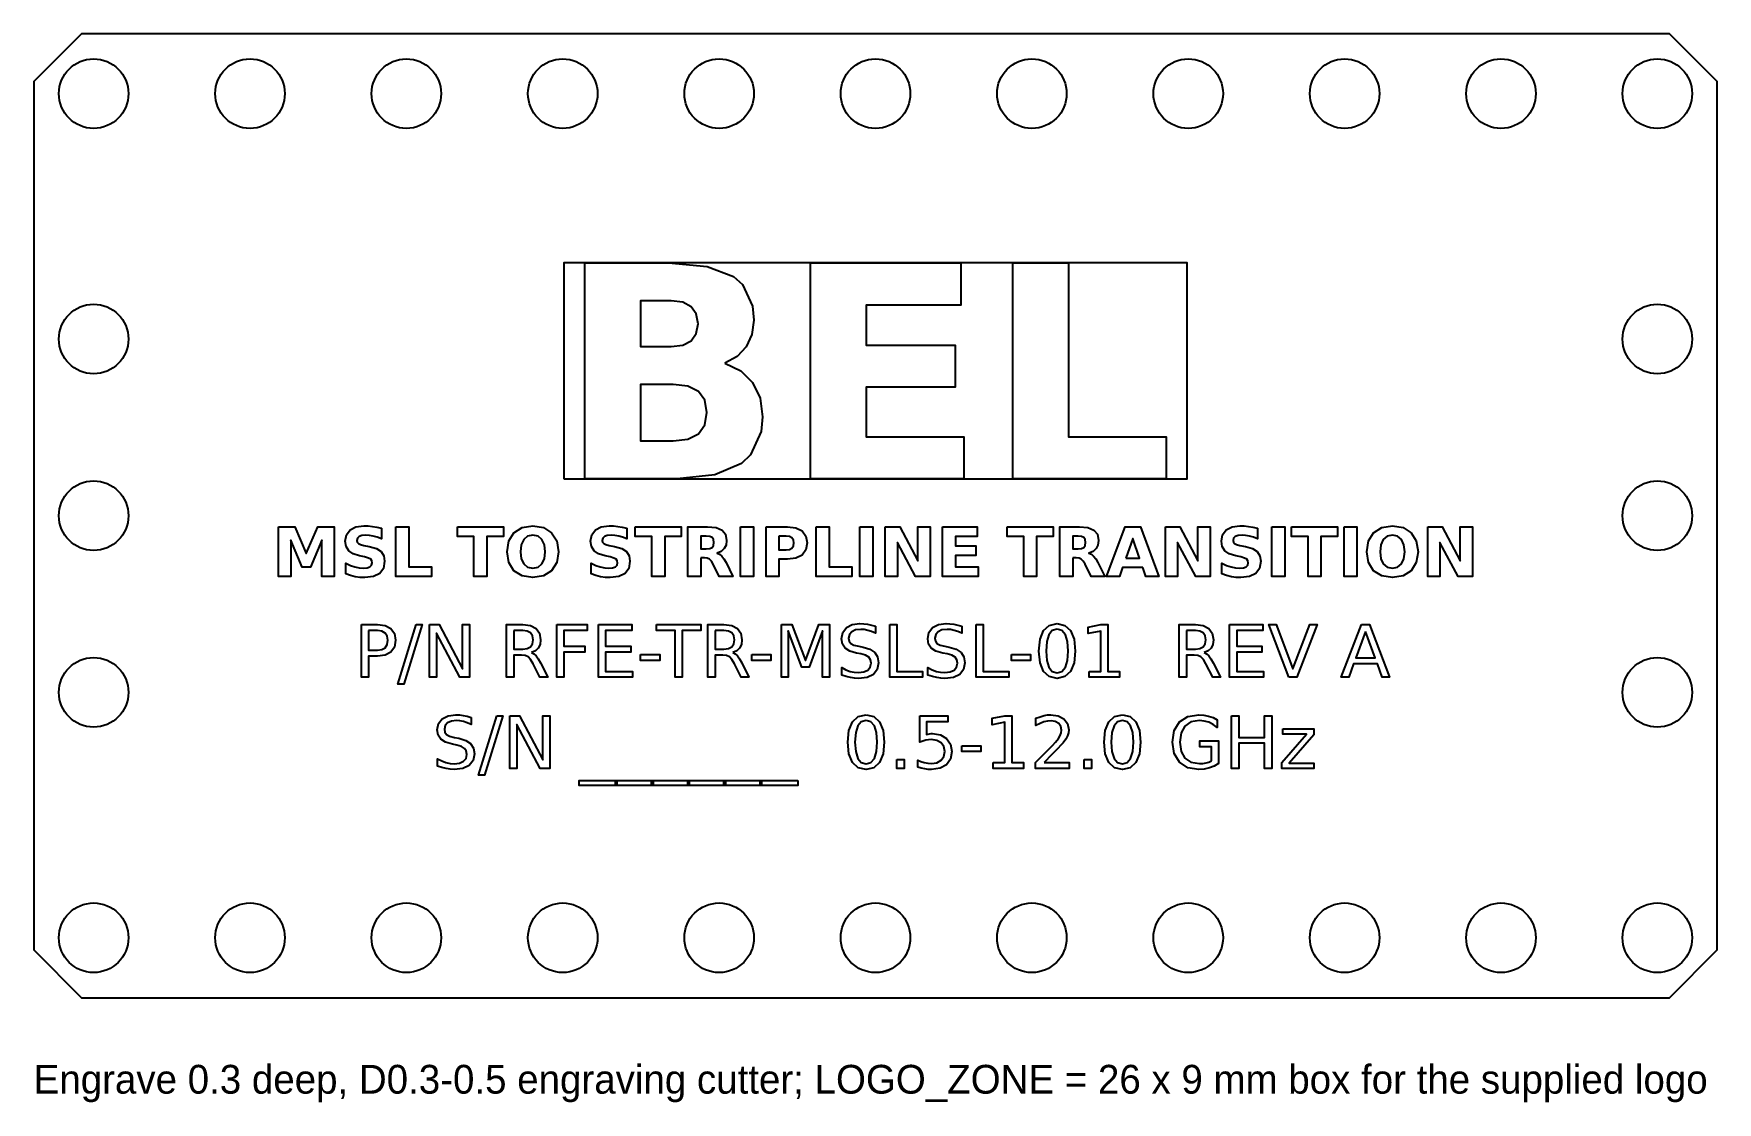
# Model space of a CAD drawing. Header units: millimetres. Extents: x -35.1 to 35.1, y -24.5 to 20.1.
import ezdxf

# ---------------------------------------------------------------- set-up
doc = ezdxf.new("R2010")
doc.units = ezdxf.units.MM
for name, color, linetype in [('ENGRAVE_0p3', 1, 'Continuous'), ('LID_OUTLINE', 7, 'Continuous'), ('LOGO_ZONE', 5, 'Continuous'), ('NOTES', 2, 'Continuous'), ('SCREW_HOLES', 3, 'Continuous')]:
    doc.layers.add(name, color=color, linetype=linetype)

msp = doc.modelspace()

# ---------------------------------------------------------------- linework, layer by layer
at = {"layer": 'ENGRAVE_0p3'}
for points in [[(-6.277, 6.356), (-5.615, 6.047), (-5.122, 5.554), (-4.814, 4.903), (-4.711, 4.121), (-4.766, 3.511), (-5.206, 2.54), (-5.591, 2.178), (-6.7, 1.7), (-8.268, 1.54), (-12.118, 1.54), (-12.118, 10.54), (-8.634, 10.54), (-7.018, 10.398), (-5.919, 9.973), (-5.551, 9.647), (-5.13, 8.739), (-5.078, 8.158), (-5.155, 7.551), (-5.386, 7.041), (-5.762, 6.639), (-6.277, 6.356)], [(-2.709, 10.54), (3.552, 10.54), (3.552, 8.785), (-0.389, 8.785), (-0.389, 7.111), (3.319, 7.111), (3.319, 5.355), (-0.389, 5.355), (-0.389, 3.293), (3.685, 3.293), (3.685, 1.54), (-2.709, 1.54), (-2.709, 10.54)], [(5.724, 10.54), (8.044, 10.54), (8.044, 3.293), (12.118, 3.293), (12.118, 1.54), (5.724, 1.54), (5.724, 10.54)], [(-8.515, 7.055), (-8.032, 7.115), (-7.684, 7.296), (-7.471, 7.594), (-7.4, 8.007), (-7.471, 8.417), (-7.684, 8.715), (-8.032, 8.899), (-8.515, 8.96), (-9.798, 8.96), (-9.798, 7.055), (-8.515, 7.055)], [(-8.436, 3.12), (-7.824, 3.194), (-7.385, 3.415), (-7.12, 3.785), (-7.032, 4.306), (-7.119, 4.819), (-7.381, 5.184), (-7.819, 5.403), (-8.436, 5.477), (-9.798, 5.477), (-9.798, 3.12), (-8.436, 3.12)], [(-24.89, -0.46), (-24.208, -0.46), (-23.734, -1.573), (-23.258, -0.46), (-22.577, -0.46), (-22.577, -2.54), (-23.083, -2.54), (-23.083, -1.019), (-23.563, -2.14), (-23.903, -2.14), (-24.382, -1.019), (-24.382, -2.54), (-24.89, -2.54), (-24.89, -0.46)], [(-20.604, -0.526), (-20.604, -0.966), (-20.773, -0.899), (-20.938, -0.851), (-21.097, -0.821), (-21.246, -0.811), (-21.413, -0.825), (-21.53, -0.864), (-21.599, -0.932), (-21.622, -1.028), (-21.607, -1.103), (-21.56, -1.159), (-21.473, -1.202), (-21.335, -1.239), (-21.107, -1.285), (-20.81, -1.373), (-20.614, -1.497), (-20.504, -1.669), (-20.467, -1.901), (-20.518, -2.201), (-20.671, -2.413), (-20.929, -2.539), (-21.295, -2.581), (-21.493, -2.571), (-21.692, -2.543), (-21.891, -2.496), (-22.09, -2.431), (-22.09, -1.979), (-21.894, -2.071), (-21.705, -2.138), (-21.522, -2.178), (-21.346, -2.192), (-21.191, -2.177), (-21.077, -2.133), (-21.008, -2.062), (-20.984, -1.966), (-21, -1.88), (-21.048, -1.816), (-21.142, -1.765), (-21.3, -1.721), (-21.508, -1.675), (-21.778, -1.588), (-21.965, -1.462), (-22.073, -1.29), (-22.109, -1.068), (-22.058, -0.793), (-21.908, -0.59), (-21.663, -0.464), (-21.331, -0.423), (-21.157, -0.429), (-20.979, -0.448), (-20.794, -0.481), (-20.604, -0.526)], [(-19.996, -0.46), (-19.46, -0.46), (-19.46, -2.135), (-18.519, -2.135), (-18.519, -2.54), (-19.996, -2.54), (-19.996, -0.46)], [(-17.434, -0.46), (-15.517, -0.46), (-15.517, -0.866), (-16.206, -0.866), (-16.206, -2.54), (-16.743, -2.54), (-16.743, -0.866), (-17.434, -0.866), (-17.434, -0.46)], [(-14.289, -0.423), (-13.842, -0.494), (-13.504, -0.71), (-13.29, -1.051), (-13.219, -1.502), (-13.29, -1.952), (-13.504, -2.293), (-13.842, -2.509), (-14.289, -2.581), (-14.736, -2.509), (-15.074, -2.293), (-15.288, -1.952), (-15.359, -1.502), (-15.288, -1.051), (-15.074, -0.71), (-14.736, -0.494), (-14.289, -0.423)], [(-10.373, -0.526), (-10.373, -0.966), (-10.543, -0.899), (-10.708, -0.851), (-10.866, -0.821), (-11.015, -0.811), (-11.183, -0.825), (-11.3, -0.864), (-11.369, -0.932), (-11.392, -1.028), (-11.376, -1.103), (-11.33, -1.159), (-11.242, -1.202), (-11.105, -1.239), (-10.876, -1.285), (-10.58, -1.373), (-10.383, -1.497), (-10.273, -1.669), (-10.237, -1.901), (-10.288, -2.201), (-10.441, -2.413), (-10.699, -2.539), (-11.064, -2.581), (-11.262, -2.571), (-11.461, -2.543), (-11.66, -2.496), (-11.86, -2.431), (-11.86, -1.979), (-11.664, -2.071), (-11.475, -2.138), (-11.292, -2.178), (-11.116, -2.192), (-10.961, -2.177), (-10.847, -2.133), (-10.777, -2.062), (-10.754, -1.966), (-10.77, -1.88), (-10.817, -1.816), (-10.912, -1.765), (-11.07, -1.721), (-11.278, -1.675), (-11.548, -1.588), (-11.734, -1.462), (-11.842, -1.29), (-11.878, -1.068), (-11.828, -0.793), (-11.677, -0.59), (-11.433, -0.464), (-11.101, -0.423), (-10.927, -0.429), (-10.748, -0.448), (-10.564, -0.481), (-10.373, -0.526)], [(-10.014, -0.46), (-8.097, -0.46), (-8.097, -0.866), (-8.787, -0.866), (-8.787, -2.54), (-9.323, -2.54), (-9.323, -0.866), (-10.014, -0.866), (-10.014, -0.46)], [(-7.283, -1.753), (-7.283, -2.54), (-7.82, -2.54), (-7.82, -0.46), (-7.001, -0.46), (-6.645, -0.495), (-6.398, -0.598), (-6.255, -0.776), (-6.207, -1.034), (-6.232, -1.222), (-6.307, -1.373), (-6.431, -1.488), (-6.607, -1.568), (-6.502, -1.609), (-6.41, -1.681), (-6.322, -1.793), (-6.233, -1.949), (-5.942, -2.54), (-6.513, -2.54), (-6.767, -2.023), (-6.844, -1.892), (-6.922, -1.81), (-7.014, -1.767), (-7.132, -1.753), (-7.283, -1.753)], [(-5.623, -0.46), (-5.087, -0.46), (-5.087, -2.54), (-5.623, -2.54), (-5.623, -0.46)], [(-4.561, -0.46), (-3.672, -0.46), (-3.321, -0.504), (-3.062, -0.637), (-2.903, -0.85), (-2.85, -1.138), (-2.903, -1.428), (-3.062, -1.642), (-3.321, -1.774), (-3.672, -1.818), (-4.025, -1.818), (-4.025, -2.54), (-4.561, -2.54), (-4.561, -0.46)], [(-2.47, -0.46), (-1.934, -0.46), (-1.934, -2.135), (-0.993, -2.135), (-0.993, -2.54), (-2.47, -2.54), (-2.47, -0.46)], [(-0.652, -0.46), (-0.116, -0.46), (-0.116, -2.54), (-0.652, -2.54), (-0.652, -0.46)], [(0.409, -0.46), (1.008, -0.46), (1.764, -1.886), (1.764, -0.46), (2.273, -0.46), (2.273, -2.54), (1.674, -2.54), (0.917, -1.114), (0.917, -2.54), (0.409, -2.54), (0.409, -0.46)], [(2.797, -0.46), (4.244, -0.46), (4.244, -0.866), (3.333, -0.866), (3.333, -1.253), (4.19, -1.253), (4.19, -1.658), (3.333, -1.658), (3.333, -2.135), (4.274, -2.135), (4.274, -2.54), (2.797, -2.54), (2.797, -0.46)], [(5.49, -0.46), (7.407, -0.46), (7.407, -0.866), (6.718, -0.866), (6.718, -2.54), (6.181, -2.54), (6.181, -0.866), (5.49, -0.866), (5.49, -0.46)], [(8.221, -1.753), (8.221, -2.54), (7.685, -2.54), (7.685, -0.46), (8.504, -0.46), (8.86, -0.495), (9.106, -0.598), (9.25, -0.776), (9.298, -1.034), (9.273, -1.222), (9.198, -1.373), (9.073, -1.488), (8.898, -1.568), (9.002, -1.609), (9.095, -1.681), (9.183, -1.793), (9.272, -1.949), (9.563, -2.54), (8.992, -2.54), (8.738, -2.023), (8.661, -1.892), (8.582, -1.81), (8.491, -1.767), (8.373, -1.753), (8.221, -1.753)], [(11.144, -2.161), (10.305, -2.161), (10.173, -2.54), (9.633, -2.54), (10.404, -0.46), (11.043, -0.46), (11.814, -2.54), (11.275, -2.54), (11.144, -2.161)], [(12.09, -0.46), (12.688, -0.46), (13.445, -1.886), (13.445, -0.46), (13.954, -0.46), (13.954, -2.54), (13.354, -2.54), (12.598, -1.114), (12.598, -2.54), (12.09, -2.54), (12.09, -0.46)], [(15.924, -0.526), (15.924, -0.966), (15.755, -0.899), (15.59, -0.851), (15.432, -0.821), (15.282, -0.811), (15.115, -0.825), (14.998, -0.864), (14.929, -0.932), (14.906, -1.028), (14.922, -1.103), (14.968, -1.159), (15.055, -1.202), (15.193, -1.239), (15.421, -1.285), (15.718, -1.373), (15.914, -1.497), (16.024, -1.669), (16.061, -1.901), (16.01, -2.201), (15.857, -2.413), (15.599, -2.539), (15.233, -2.581), (15.035, -2.571), (14.837, -2.543), (14.637, -2.496), (14.438, -2.431), (14.438, -1.979), (14.634, -2.071), (14.823, -2.138), (15.006, -2.178), (15.182, -2.192), (15.337, -2.177), (15.451, -2.133), (15.521, -2.062), (15.544, -1.966), (15.528, -1.88), (15.481, -1.816), (15.386, -1.765), (15.228, -1.721), (15.02, -1.675), (14.75, -1.588), (14.564, -1.462), (14.456, -1.29), (14.42, -1.068), (14.47, -0.793), (14.62, -0.59), (14.865, -0.464), (15.197, -0.423), (15.371, -0.429), (15.55, -0.448), (15.734, -0.481), (15.924, -0.526)], [(16.532, -0.46), (17.068, -0.46), (17.068, -2.54), (16.532, -2.54), (16.532, -0.46)], [(17.345, -0.46), (19.262, -0.46), (19.262, -0.866), (18.572, -0.866), (18.572, -2.54), (18.036, -2.54), (18.036, -0.866), (17.345, -0.866), (17.345, -0.46)], [(19.54, -0.46), (20.076, -0.46), (20.076, -2.54), (19.54, -2.54), (19.54, -0.46)], [(21.551, -0.423), (21.998, -0.494), (22.336, -0.71), (22.55, -1.051), (22.621, -1.502), (22.55, -1.952), (22.336, -2.293), (21.998, -2.509), (21.551, -2.581), (21.105, -2.509), (20.766, -2.293), (20.552, -1.952), (20.481, -1.502), (20.552, -1.051), (20.766, -0.71), (21.105, -0.494), (21.551, -0.423)], [(23.026, -0.46), (23.625, -0.46), (24.382, -1.886), (24.382, -0.46), (24.89, -0.46), (24.89, -2.54), (24.291, -2.54), (23.535, -1.114), (23.535, -2.54), (23.026, -2.54), (23.026, -0.46)], [(-14.289, -0.811), (-14.507, -0.857), (-14.669, -0.992), (-14.771, -1.21), (-14.805, -1.502), (-14.771, -1.793), (-14.669, -2.011), (-14.507, -2.147), (-14.289, -2.192), (-14.071, -2.147), (-13.908, -2.011), (-13.806, -1.793), (-13.773, -1.502), (-13.806, -1.21), (-13.908, -0.992), (-14.071, -0.857), (-14.289, -0.811)], [(-7.058, -1.382), (-6.913, -1.367), (-6.816, -1.32), (-6.761, -1.237), (-6.743, -1.114), (-6.761, -0.992), (-6.816, -0.91), (-6.913, -0.864), (-7.058, -0.849), (-7.283, -0.849), (-7.283, -1.382), (-7.058, -1.382)], [(-4.025, -0.849), (-4.025, -1.43), (-3.729, -1.43), (-3.59, -1.411), (-3.488, -1.354), (-3.424, -1.262), (-3.402, -1.138), (-3.424, -1.015), (-3.488, -0.924), (-3.59, -0.868), (-3.729, -0.849), (-4.025, -0.849)], [(8.447, -1.382), (8.591, -1.367), (8.688, -1.32), (8.743, -1.237), (8.762, -1.114), (8.743, -0.992), (8.688, -0.91), (8.591, -0.864), (8.447, -0.849), (8.221, -0.849), (8.221, -1.382), (8.447, -1.382)], [(10.439, -1.775), (11.009, -1.775), (10.724, -0.948), (10.439, -1.775)], [(21.551, -0.811), (21.333, -0.857), (21.171, -0.992), (21.069, -1.21), (21.036, -1.502), (21.069, -1.793), (21.171, -2.011), (21.333, -2.147), (21.551, -2.192), (21.77, -2.147), (21.932, -2.011), (22.034, -1.793), (22.068, -1.502), (22.034, -1.21), (21.932, -0.992), (21.77, -0.857), (21.551, -0.811)], [(-21.436, -4.54), (-20.764, -4.54), (-20.439, -4.582), (-20.205, -4.707), (-20.062, -4.914), (-20.015, -5.197), (-20.062, -5.483), (-20.205, -5.69), (-20.439, -5.814), (-20.764, -5.856), (-21.138, -5.856), (-21.138, -6.74), (-21.436, -6.74), (-21.436, -4.54)], [(-21.138, -4.785), (-21.138, -5.611), (-20.764, -5.611), (-20.58, -5.584), (-20.443, -5.504), (-20.357, -5.373), (-20.329, -5.197), (-20.357, -5.022), (-20.443, -4.892), (-20.58, -4.812), (-20.764, -4.785), (-21.138, -4.785)], [(-19.146, -4.54), (-18.896, -4.54), (-19.662, -7.02), (-19.912, -7.02), (-19.146, -4.54)], [(-18.6, -4.54), (-18.199, -4.54), (-17.223, -6.38), (-17.223, -4.54), (-16.935, -4.54), (-16.935, -6.74), (-17.335, -6.74), (-18.311, -4.9), (-18.311, -6.74), (-18.6, -6.74), (-18.6, -4.54)], [(-14.34, -5.708), (-14.245, -5.759), (-14.153, -5.847), (-14.063, -5.973), (-13.971, -6.139), (-13.669, -6.74), (-13.989, -6.74), (-14.27, -6.176), (-14.378, -5.992), (-14.482, -5.882), (-14.603, -5.828), (-14.761, -5.81), (-15.086, -5.81), (-15.086, -6.74), (-15.383, -6.74), (-15.383, -4.54), (-14.711, -4.54), (-14.382, -4.579), (-14.148, -4.698), (-14.009, -4.896), (-13.962, -5.174), (-13.987, -5.364), (-14.059, -5.519), (-14.178, -5.635), (-14.34, -5.708)], [(-15.086, -4.785), (-15.086, -5.566), (-14.711, -5.566), (-14.522, -5.541), (-14.386, -5.466), (-14.304, -5.343), (-14.276, -5.174), (-14.304, -5.005), (-14.386, -4.883), (-14.522, -4.809), (-14.711, -4.785), (-15.086, -4.785)], [(-13.286, -4.54), (-12.022, -4.54), (-12.022, -4.791), (-12.989, -4.791), (-12.989, -5.439), (-12.117, -5.439), (-12.117, -5.69), (-12.989, -5.69), (-12.989, -6.74), (-13.286, -6.74), (-13.286, -4.54)], [(-11.551, -4.54), (-10.16, -4.54), (-10.16, -4.791), (-11.253, -4.791), (-11.253, -5.442), (-10.206, -5.442), (-10.206, -5.692), (-11.253, -5.692), (-11.253, -6.49), (-10.133, -6.49), (-10.133, -6.74), (-11.551, -6.74), (-11.551, -4.54)], [(-9.137, -4.54), (-7.276, -4.54), (-7.276, -4.791), (-8.057, -4.791), (-8.057, -6.74), (-8.356, -6.74), (-8.356, -4.791), (-9.137, -4.791), (-9.137, -4.54)], [(-5.946, -5.708), (-5.851, -5.759), (-5.759, -5.847), (-5.669, -5.973), (-5.577, -6.139), (-5.275, -6.74), (-5.595, -6.74), (-5.876, -6.176), (-5.984, -5.992), (-6.088, -5.882), (-6.209, -5.828), (-6.367, -5.81), (-6.691, -5.81), (-6.691, -6.74), (-6.989, -6.74), (-6.989, -4.54), (-6.317, -4.54), (-5.988, -4.579), (-5.754, -4.698), (-5.615, -4.896), (-5.568, -5.174), (-5.593, -5.364), (-5.665, -5.519), (-5.783, -5.635), (-5.946, -5.708)], [(-6.691, -4.785), (-6.691, -5.566), (-6.317, -5.566), (-6.128, -5.541), (-5.992, -5.466), (-5.91, -5.343), (-5.882, -5.174), (-5.91, -5.005), (-5.992, -4.883), (-6.128, -4.809), (-6.317, -4.785), (-6.691, -4.785)], [(-3.926, -4.54), (-3.482, -4.54), (-2.921, -6.037), (-2.357, -4.54), (-1.913, -4.54), (-1.913, -6.74), (-2.203, -6.74), (-2.203, -4.808), (-2.771, -6.317), (-3.069, -6.317), (-3.637, -4.808), (-3.637, -6.74), (-3.926, -6.74), (-3.926, -4.54)], [(-0.003, -4.612), (-0.003, -4.903), (-0.168, -4.832), (-0.323, -4.782), (-0.471, -4.752), (-0.613, -4.742), (-0.829, -4.765), (-0.988, -4.836), (-1.087, -4.95), (-1.12, -5.104), (-1.098, -5.233), (-1.033, -5.325), (-0.906, -5.392), (-0.7, -5.445), (-0.521, -5.482), (-0.231, -5.569), (-0.029, -5.705), (0.09, -5.892), (0.129, -6.133), (0.076, -6.414), (-0.085, -6.618), (-0.349, -6.742), (-0.713, -6.783), (-0.875, -6.774), (-1.046, -6.748), (-1.225, -6.704), (-1.41, -6.643), (-1.41, -6.336), (-1.231, -6.425), (-1.055, -6.49), (-0.883, -6.528), (-0.713, -6.541), (-0.488, -6.516), (-0.32, -6.441), (-0.216, -6.319), (-0.182, -6.155), (-0.206, -6.011), (-0.281, -5.902), (-0.412, -5.822), (-0.607, -5.764), (-0.789, -5.729), (-1.076, -5.644), (-1.271, -5.522), (-1.382, -5.353), (-1.419, -5.128), (-1.368, -4.867), (-1.214, -4.668), (-0.969, -4.542), (-0.647, -4.5), (-0.491, -4.507), (-0.332, -4.529), (-0.169, -4.563), (-0.003, -4.612)], [(0.594, -4.54), (0.891, -4.54), (0.891, -6.49), (1.962, -6.49), (1.962, -6.74), (0.594, -6.74), (0.594, -4.54)], [(3.594, -4.612), (3.594, -4.903), (3.429, -4.832), (3.274, -4.782), (3.126, -4.752), (2.984, -4.742), (2.769, -4.765), (2.609, -4.836), (2.51, -4.95), (2.477, -5.104), (2.499, -5.233), (2.564, -5.325), (2.691, -5.392), (2.897, -5.445), (3.077, -5.482), (3.366, -5.569), (3.568, -5.705), (3.687, -5.892), (3.726, -6.133), (3.673, -6.414), (3.512, -6.618), (3.248, -6.742), (2.884, -6.783), (2.723, -6.774), (2.551, -6.748), (2.372, -6.704), (2.187, -6.643), (2.187, -6.336), (2.366, -6.425), (2.542, -6.49), (2.714, -6.528), (2.884, -6.541), (3.109, -6.516), (3.277, -6.441), (3.381, -6.319), (3.416, -6.155), (3.391, -6.011), (3.316, -5.902), (3.185, -5.822), (2.99, -5.764), (2.808, -5.729), (2.521, -5.644), (2.326, -5.522), (2.215, -5.353), (2.178, -5.128), (2.229, -4.867), (2.383, -4.668), (2.628, -4.542), (2.95, -4.5), (3.106, -4.507), (3.265, -4.529), (3.428, -4.563), (3.594, -4.612)], [(4.191, -4.54), (4.488, -4.54), (4.488, -6.49), (5.559, -6.49), (5.559, -6.74), (4.191, -6.74), (4.191, -4.54)], [(7.571, -4.5), (7.897, -4.574), (8.136, -4.793), (8.283, -5.152), (8.331, -5.642), (8.283, -6.132), (8.136, -6.491), (7.897, -6.71), (7.571, -6.783), (7.245, -6.71), (7.006, -6.491), (6.86, -6.132), (6.811, -5.642), (6.86, -5.152), (7.006, -4.793), (7.245, -4.574), (7.571, -4.5)], [(7.571, -4.736), (7.37, -4.793), (7.225, -4.962), (7.139, -5.245), (7.11, -5.642), (7.139, -6.038), (7.225, -6.321), (7.37, -6.491), (7.571, -6.547), (7.773, -6.491), (7.918, -6.321), (8.005, -6.038), (8.034, -5.642), (8.005, -5.245), (7.918, -4.962), (7.773, -4.793), (7.571, -4.736)], [(8.906, -6.49), (9.392, -6.49), (9.392, -4.811), (8.863, -4.917), (8.863, -4.646), (9.389, -4.54), (9.687, -4.54), (9.687, -6.49), (10.173, -6.49), (10.173, -6.74), (8.906, -6.74), (8.906, -6.49)], [(13.709, -5.708), (13.804, -5.759), (13.895, -5.847), (13.986, -5.973), (14.077, -6.139), (14.38, -6.74), (14.06, -6.74), (13.779, -6.176), (13.671, -5.992), (13.567, -5.882), (13.446, -5.828), (13.288, -5.81), (12.963, -5.81), (12.963, -6.74), (12.666, -6.74), (12.666, -4.54), (13.338, -4.54), (13.667, -4.579), (13.901, -4.698), (14.04, -4.896), (14.086, -5.174), (14.062, -5.364), (13.99, -5.519), (13.871, -5.635), (13.709, -5.708)], [(12.963, -4.785), (12.963, -5.566), (13.338, -5.566), (13.526, -5.541), (13.663, -5.466), (13.745, -5.343), (13.772, -5.174), (13.745, -5.005), (13.663, -4.883), (13.526, -4.809), (13.338, -4.785), (12.963, -4.785)], [(14.763, -4.54), (16.153, -4.54), (16.153, -4.791), (15.06, -4.791), (15.06, -5.442), (16.108, -5.442), (16.108, -5.692), (15.06, -5.692), (15.06, -6.49), (16.18, -6.49), (16.18, -6.74), (14.763, -6.74), (14.763, -4.54)], [(17.236, -6.74), (16.397, -4.54), (16.707, -4.54), (17.405, -6.392), (18.103, -4.54), (18.412, -4.54), (17.574, -6.74), (17.236, -6.74)], [(20.26, -4.54), (20.597, -4.54), (21.436, -6.74), (21.126, -6.74), (20.926, -6.176), (19.934, -6.176), (19.734, -6.74), (19.42, -6.74), (20.26, -4.54)], [(20.428, -4.833), (20.024, -5.928), (20.833, -5.928), (20.428, -4.833)], [(-9.792, -5.793), (-8.998, -5.793), (-8.998, -6.034), (-9.792, -6.034), (-9.792, -5.793)], [(-5.163, -5.793), (-4.369, -5.793), (-4.369, -6.034), (-5.163, -6.034), (-5.163, -5.793)], [(5.671, -5.793), (6.465, -5.793), (6.465, -6.034), (5.671, -6.034), (5.671, -5.793)], [(-16.858, -8.412), (-16.858, -8.703), (-17.022, -8.632), (-17.178, -8.582), (-17.325, -8.552), (-17.468, -8.542), (-17.683, -8.565), (-17.843, -8.636), (-17.942, -8.75), (-17.975, -8.904), (-17.953, -9.033), (-17.887, -9.125), (-17.76, -9.192), (-17.555, -9.245), (-17.375, -9.282), (-17.086, -9.369), (-16.884, -9.505), (-16.765, -9.692), (-16.725, -9.933), (-16.779, -10.214), (-16.94, -10.418), (-17.204, -10.542), (-17.568, -10.583), (-17.729, -10.574), (-17.9, -10.548), (-18.079, -10.504), (-18.265, -10.443), (-18.265, -10.136), (-18.086, -10.225), (-17.91, -10.29), (-17.737, -10.328), (-17.568, -10.341), (-17.342, -10.316), (-17.175, -10.241), (-17.071, -10.119), (-17.036, -9.955), (-17.061, -9.811), (-17.136, -9.702), (-17.267, -9.622), (-17.462, -9.564), (-17.643, -9.529), (-17.93, -9.444), (-18.125, -9.322), (-18.237, -9.153), (-18.274, -8.928), (-18.222, -8.667), (-18.068, -8.468), (-17.824, -8.342), (-17.502, -8.3), (-17.346, -8.307), (-17.186, -8.329), (-17.024, -8.363), (-16.858, -8.412)], [(-15.791, -8.34), (-15.541, -8.34), (-16.307, -10.82), (-16.557, -10.82), (-15.791, -8.34)], [(-15.244, -8.34), (-14.844, -8.34), (-13.868, -10.18), (-13.868, -8.34), (-13.58, -8.34), (-13.58, -10.54), (-13.98, -10.54), (-14.955, -8.7), (-14.955, -10.54), (-15.244, -10.54), (-15.244, -8.34)], [(-0.394, -8.3), (-0.068, -8.374), (0.171, -8.593), (0.318, -8.952), (0.366, -9.442), (0.318, -9.932), (0.171, -10.291), (-0.068, -10.51), (-0.394, -10.583), (-0.72, -10.51), (-0.959, -10.291), (-1.105, -9.932), (-1.154, -9.442), (-1.105, -8.952), (-0.959, -8.593), (-0.72, -8.374), (-0.394, -8.3)], [(1.852, -8.34), (3.02, -8.34), (3.02, -8.591), (2.124, -8.591), (2.124, -9.13), (2.189, -9.11), (2.253, -9.097), (2.318, -9.089), (2.383, -9.086), (2.713, -9.136), (2.967, -9.288), (3.128, -9.525), (3.182, -9.834), (3.127, -10.15), (2.961, -10.386), (2.695, -10.534), (2.338, -10.583), (2.198, -10.577), (2.055, -10.559), (1.909, -10.53), (1.759, -10.489), (1.759, -10.189), (1.893, -10.252), (2.033, -10.297), (2.178, -10.323), (2.332, -10.332), (2.56, -10.299), (2.735, -10.198), (2.847, -10.04), (2.884, -9.834), (2.847, -9.628), (2.735, -9.471), (2.56, -9.37), (2.332, -9.336), (2.212, -9.343), (2.093, -9.363), (1.974, -9.397), (1.852, -9.445), (1.852, -8.34)], [(4.909, -10.29), (5.395, -10.29), (5.395, -8.611), (4.866, -8.717), (4.866, -8.446), (5.392, -8.34), (5.69, -8.34), (5.69, -10.29), (6.176, -10.29), (6.176, -10.54), (4.909, -10.54), (4.909, -10.29)], [(7.033, -10.29), (8.072, -10.29), (8.072, -10.54), (6.675, -10.54), (6.675, -10.29), (6.875, -10.084), (7.137, -9.819), (7.375, -9.576), (7.505, -9.438), (7.626, -9.29), (7.704, -9.166), (7.747, -9.056), (7.761, -8.947), (7.731, -8.788), (7.638, -8.662), (7.497, -8.578), (7.318, -8.551), (7.174, -8.563), (7.022, -8.599), (6.861, -8.66), (6.69, -8.747), (6.69, -8.446), (6.864, -8.383), (7.026, -8.337), (7.176, -8.31), (7.312, -8.3), (7.619, -8.343), (7.857, -8.472), (8.009, -8.671), (8.06, -8.928), (8.047, -9.06), (8.009, -9.185), (7.938, -9.318), (7.824, -9.472), (7.748, -9.555), (7.59, -9.719), (7.352, -9.963), (7.033, -10.29)], [(10.292, -8.3), (10.619, -8.374), (10.858, -8.593), (11.004, -8.952), (11.053, -9.442), (11.004, -9.932), (10.858, -10.291), (10.619, -10.51), (10.292, -10.583), (9.966, -10.51), (9.727, -10.291), (9.581, -9.932), (9.532, -9.442), (9.581, -8.952), (9.727, -8.593), (9.966, -8.374), (10.292, -8.3)], [(14.008, -10.226), (14.008, -9.635), (13.522, -9.635), (13.522, -9.39), (14.303, -9.39), (14.303, -10.335), (14.122, -10.443), (13.923, -10.52), (13.708, -10.567), (13.48, -10.583), (13.02, -10.508), (12.672, -10.282), (12.454, -9.921), (12.381, -9.442), (12.454, -8.962), (12.672, -8.602), (13.02, -8.376), (13.48, -8.3), (13.689, -8.314), (13.888, -8.354), (14.075, -8.419), (14.246, -8.51), (14.246, -8.827), (14.076, -8.704), (13.895, -8.616), (13.705, -8.563), (13.505, -8.545), (13.151, -8.601), (12.898, -8.77), (12.746, -9.051), (12.695, -9.442), (12.746, -9.833), (12.898, -10.113), (13.151, -10.282), (13.505, -10.338), (13.654, -10.331), (13.786, -10.311), (13.903, -10.276), (14.008, -10.226)], [(14.846, -8.34), (15.144, -8.34), (15.144, -9.242), (16.226, -9.242), (16.226, -8.34), (16.523, -8.34), (16.523, -10.54), (16.226, -10.54), (16.226, -9.492), (15.144, -9.492), (15.144, -10.54), (14.846, -10.54), (14.846, -8.34)], [(-0.394, -8.536), (-0.595, -8.593), (-0.74, -8.762), (-0.826, -9.045), (-0.855, -9.442), (-0.826, -9.838), (-0.74, -10.121), (-0.595, -10.291), (-0.394, -10.347), (-0.192, -10.291), (-0.047, -10.121), (0.04, -9.838), (0.069, -9.442), (0.04, -9.045), (-0.047, -8.762), (-0.192, -8.593), (-0.394, -8.536)], [(10.292, -8.536), (10.091, -8.593), (9.947, -8.762), (9.86, -9.045), (9.831, -9.442), (9.86, -9.838), (9.947, -10.121), (10.091, -10.291), (10.292, -10.347), (10.495, -10.291), (10.639, -10.121), (10.726, -9.838), (10.755, -9.442), (10.726, -9.045), (10.639, -8.762), (10.495, -8.593), (10.292, -8.536)], [(16.986, -8.89), (18.274, -8.89), (18.274, -9.137), (17.254, -10.324), (18.274, -10.324), (18.274, -10.54), (16.949, -10.54), (16.949, -10.292), (17.969, -9.106), (16.986, -9.106), (16.986, -8.89)], [(3.593, -9.593), (4.387, -9.593), (4.387, -9.834), (3.593, -9.834), (3.593, -9.593)], [(0.889, -10.166), (1.2, -10.166), (1.2, -10.54), (0.889, -10.54), (0.889, -10.166)], [(8.697, -10.166), (9.008, -10.166), (9.008, -10.54), (8.697, -10.54), (8.697, -10.166)], [(-10.785, -11.041), (-10.785, -11.251), (-12.354, -11.251), (-12.354, -11.041), (-10.785, -11.041)], [(-9.277, -11.041), (-9.277, -11.251), (-10.845, -11.251), (-10.845, -11.041), (-9.277, -11.041)], [(-7.768, -11.041), (-7.768, -11.251), (-9.336, -11.251), (-9.336, -11.041), (-7.768, -11.041)], [(-6.259, -11.041), (-6.259, -11.251), (-7.827, -11.251), (-7.827, -11.041), (-6.259, -11.041)], [(-4.75, -11.041), (-4.75, -11.251), (-6.319, -11.251), (-6.319, -11.041), (-4.75, -11.041)], [(-3.242, -11.041), (-3.242, -11.251), (-4.81, -11.251), (-4.81, -11.041), (-3.242, -11.041)]]:
    msp.add_lwpolyline(points, close=True, dxfattribs=at)
at = {"layer": 'LID_OUTLINE'}
msp.add_lwpolyline([(-33.1, -20.1), (33.1, -20.1), (35.1, -18.1), (35.1, 18.1), (33.1, 20.1), (-33.1, 20.1), (-35.1, 18.1), (-35.1, -18.1)], close=True, dxfattribs=at)
at = {"layer": 'LOGO_ZONE'}
msp.add_lwpolyline([(-13, 1.54), (13, 1.54), (13, 10.54), (-13, 10.54)], close=True, dxfattribs=at)
at = {"layer": 'SCREW_HOLES'}
for centre in [(-32.6, 17.6), (-26.08, 17.6), (-19.56, 17.6), (-13.04, 17.6), (-6.52, 17.6), (0, 17.6), (6.52, 17.6), (13.04, 17.6), (19.56, 17.6), (26.08, 17.6), (32.6, 17.6), (-32.6, 7.367), (32.6, 7.367), (-32.6, 0), (32.6, 0), (-32.6, -7.367), (32.6, -7.367), (-32.6, -17.6), (-26.08, -17.6), (-19.56, -17.6), (-13.04, -17.6), (-6.52, -17.6), (0, -17.6), (6.52, -17.6), (13.04, -17.6), (19.56, -17.6), (26.08, -17.6), (32.6, -17.6)]:
    msp.add_circle(centre, 1.45, dxfattribs=at)

# ---------------------------------------------------------------- texts
at = {"layer": 'NOTES'}
msp.add_text('Engrave 0.3 deep, D0.3-0.5 engraving cutter; LOGO_ZONE = 26 x 9 mm box for the supplied logo', height=1.2, dxfattribs=at).set_placement((-35.1, -24.1))

doc.saveas('drawing.dxf')
